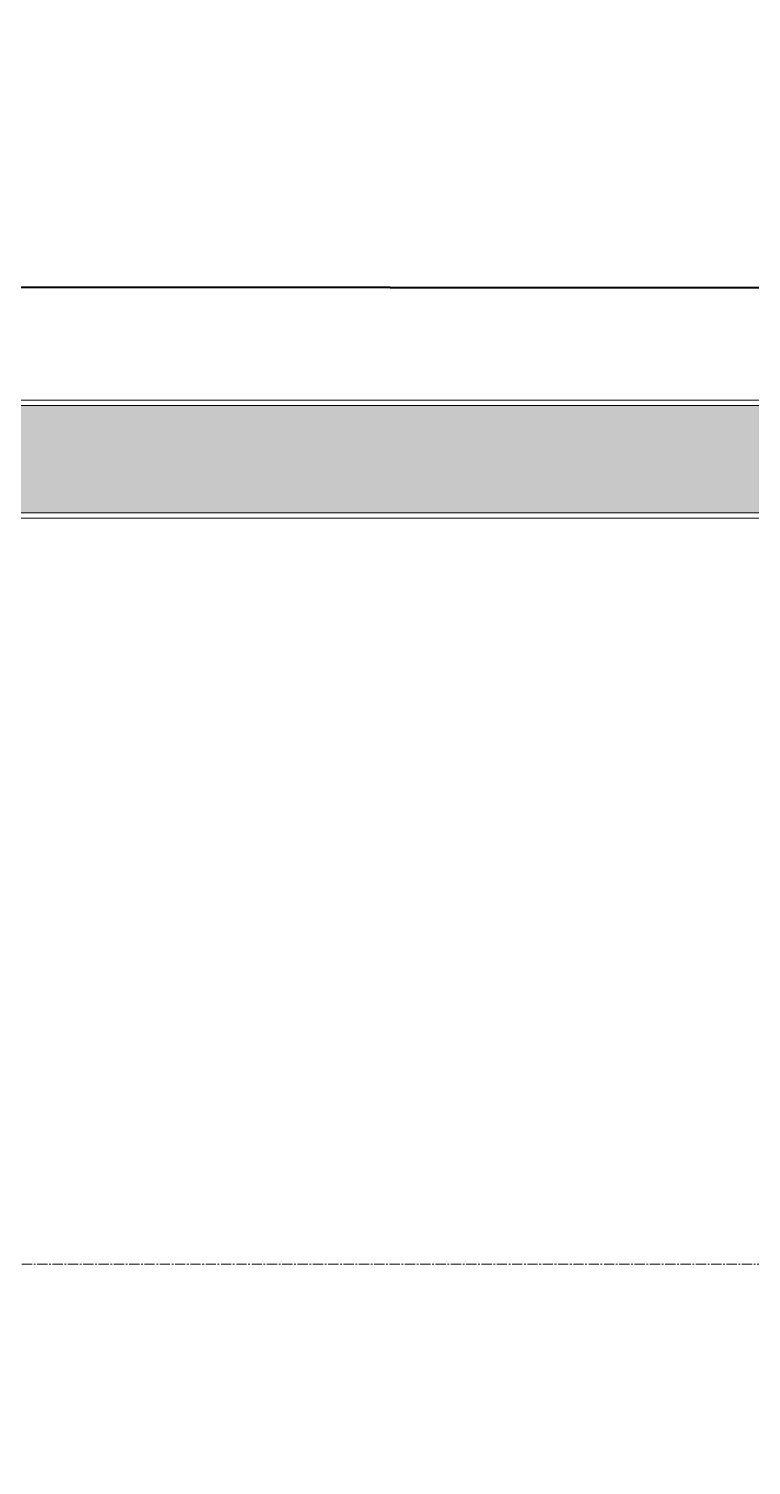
# Model space of a CAD drawing. Header units: millimetres. Extents: x -24360 to 609566, y -391049 to 148426.
# Drawn here: x 194859 to 196207, y 6879 to 9557 of the extents above; entities that cross this region are included whole.
import ezdxf

# ---------------------------------------------------------------- set-up
doc = ezdxf.new("R2010")
doc.units = ezdxf.units.MM
doc.linetypes.add('CENTER2', pattern=[28.575, 19.05, -3.175, 3.175, -3.175])
doc.layers.add('АР_Оси_РД_100', color=7, linetype='Continuous', lineweight=0, true_color=0x525252)
for name, color, linetype, lineweight in [('АР_Стены ПЕНОблок', 52, 'Continuous', 20), ('АР_Тонкая', 254, 'Continuous', 5), ('АР_Штриховка', 8, 'Continuous', 0)]:
    doc.layers.add(name, color=color, linetype=linetype, lineweight=lineweight)

msp = doc.modelspace()

# ---------------------------------------------------------------- hatches: boundary and pattern name
at = {"layer": 'АР_Штриховка', "linetype": 'Continuous', "lineweight": 0, "true_color": 0x000000}
h = msp.add_hatch(dxfattribs=at)
h.set_pattern_fill('AR-CONC', color=18, angle=45, style=0)
h.set_pattern_definition([(95, (194029.4, -14045.81), (140.09465, 117.5534), [19.05, -209.55]), (40, (194029.4, -14045.81), (-160.0185, 110.1767), [15.24, -167.6406]), (145.45144, (194041.07, -14036.02), (-19.9238, 227.7301), [16.19, -178.0902]), (91.1842, (193993.48, -14009.9), (221.4102, 161.9534), [28.575, -314.325]), (141.6356, (194011.93, -13996.4), (-7.0866, 342.8268), [24.285, -267.1356]), (36.1842, (193993.48, -14009.9), (-7.0866, 342.8268), [22.86, -251.4597]), (66, (194020.42, -14000.91), (179.52, 34.89515), [19.05, -209.55]), (11, (194020.42, -14000.91), (-86.54, 173.9412), [15.24, -167.64]), (116.45144, (194035.38, -13998), (92.98, 208.8363), [16.19, -178.09]), (82.5, (194029.4, -14045.81), (-57.60547, 61.97341), [0, -165.608, 0, -170.18, 0, -168.275]), (52.5, (194029.4, -14045.81), (-23.58973, 118.087), [0, -97.028, 0, -161.798, 0, -64.135]), (12.5, (193989.35, -14085.86), (99.92786, 91.8262), [0, -63.5, 0, -198.12, 0, -262.89]), (2.5, (193971.39, -14103.82), (86.7639, 122.7224), [0, -82.55, 0, -131.572, 0, -186.69])])
h.paths.add_polyline_path([(194149.4, 8854.189), (194149.4, 8654.189), (200729.4, 8654.189), (200729.4, 8854.189)], flags=0)

# ---------------------------------------------------------------- linework, layer by layer
at = {"color": 1, "lineweight": 50}
msp.add_lwpolyline([(206042.4, -275.811), (202078.4, -275.811), (202078.4, 9068.189), (202078.4, 9068.189), (194369.596, 9075.338), (194369.596, 12354.189), (202136.4, 12354.189), (202136.4, 24447.189), (205929.4, 24447.189), (205935.661, 19894.309), (205113.4, 19894.309), (205113.4, 18084.189), (205113.4, 11048.189), (214583.4, 11048.189), (214549.4, 12020.189), (220516.4, 12020.189), (220516.4, 11607.189), (221261.4, 11607.189), (221261.4, 8031.189), (220463.4, 8031.189), (220463.4, 7654.189), (205935.4, 7654.189), (205935.4, -275.811)], dxfattribs=at)
at = {"layer": 'АР_Оси_РД_100', "linetype": 'CENTER2'}
msp.add_line((188074.442, 7254.189), (223584.4, 7254.189), dxfattribs=at)
at = {"layer": 'АР_Стены ПЕНОблок', "color": 18, "linetype": 'Continuous', "lineweight": 20, "true_color": 0x000000}
for p, q in [((200729.4, 8854.189), (194149.4, 8854.189)), ((194149.4, 8654.189), (200729.4, 8654.189))]:
    msp.add_line(p, q, dxfattribs=at)
at = {"layer": 'АР_Тонкая', "color": 18, "linetype": 'Continuous', "lineweight": 0, "true_color": 0x000000}
for p, q in [((200729.4, 8864.189), (194149.4, 8864.189)), ((194149.4, 8854.189), (200729.4, 8854.189)), ((200729.4, 8654.189), (194149.4, 8654.189)), ((194149.4, 8644.189), (200729.4, 8644.189))]:
    msp.add_line(p, q, dxfattribs=at)

doc.saveas('drawing.dxf')
